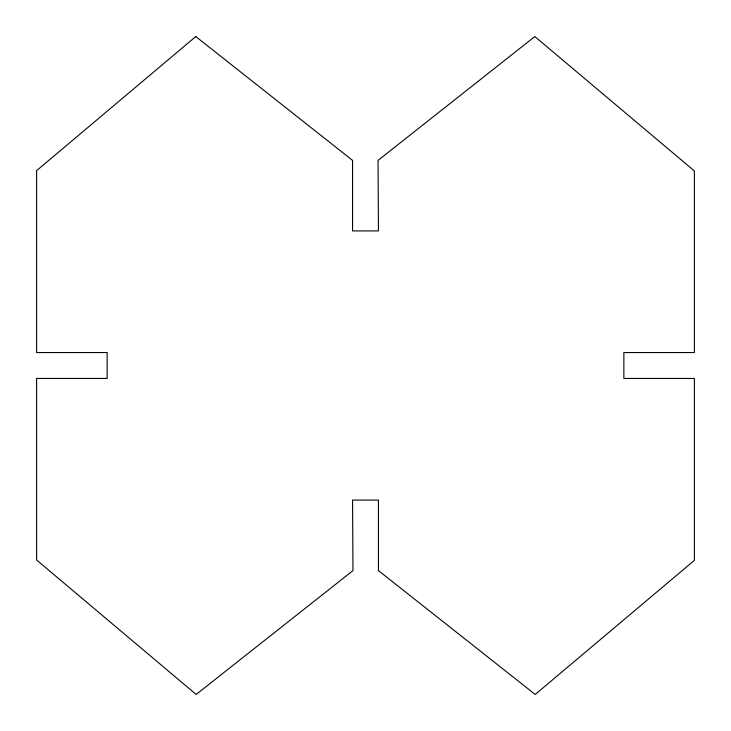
<?xml version="1.0" encoding="UTF-8"?>
<svg xmlns="http://www.w3.org/2000/svg" width="731" height="731" viewBox="0 0 731 731"><rect width="100%" height="100%" fill="white"/><g stroke="black" fill="none" stroke-linecap="round" stroke-linejoin="round"><path stroke-width="1.1" d="M195.78 36.55L36.605 170.643L36.605 352.552L107.137 352.552L107.137 378.448L36.605 378.448L36.605 560.028L196.164 694.45L352.972 570.6L352.552 500.068L378.448 500.068L378.448 570.6L535.22 694.45L694.395 560.357L694.395 378.448L623.863 378.448L623.863 352.552L694.395 352.552L694.395 170.972L534.827 36.55L378.055 160.381L378.448 230.914L352.552 230.914L352.552 160.381L195.78 36.55"/></g></svg>
